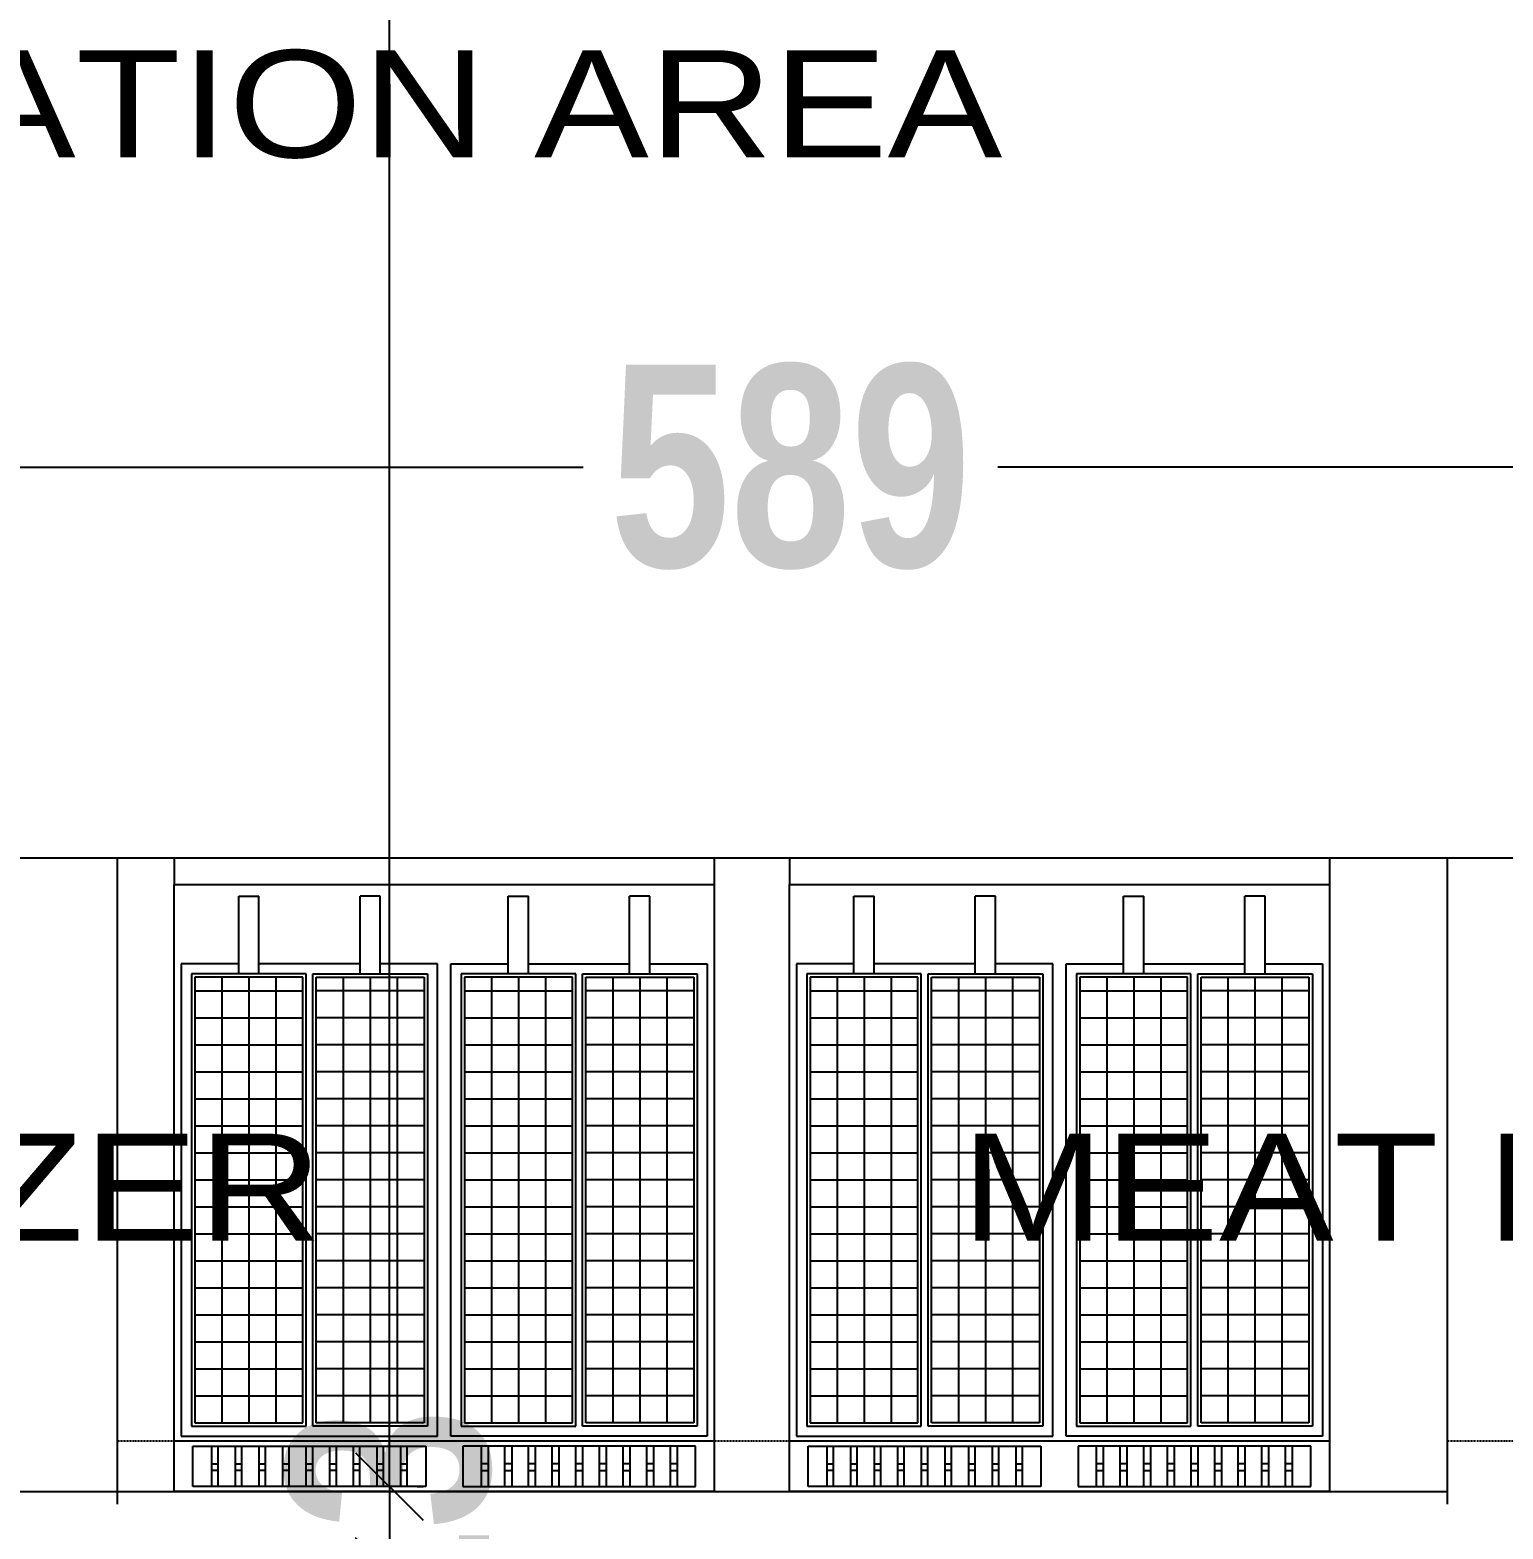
# Model space of a CAD drawing. Extents: x 285329 to 658348, y -83126 to -16980.
# Drawn here: x 346109.9 to 346328.1, y -40172 to -39949.8 of the extents above; entities that cross this region are included whole.
import ezdxf

# ---------------------------------------------------------------- set-up
doc = ezdxf.new("R2010")
doc.units = 0
doc.linetypes.add('RAYITAS2', pattern=[0.1875, 0.125, -0.0625])
doc.layers.get('0').update_dxf_attribs({"linetype": 'CONTINUOUS'})
doc.layers.get('DEFPOINTS').update_dxf_attribs({"color": 9, "linetype": 'CONTINUOUS'})
doc.layers.add('A-text function', color=30, linetype='CONTINUOUS', lineweight=20)
doc.layers.add('VIS', color=8, linetype='CONTINUOUS', lineweight=18)
doc.layers.add('K_COMPONENTI', color=252, linetype='CONTINUOUS')
doc.styles.add('ARIAL', font='BOD_CB.TTF', dxfattribs={"width": 1.2})
doc.styles.add('CITYBLUEPRINT', font='cityb___.ttf', dxfattribs={"width": 0.8})
doc.dimstyles.new('50', dxfattribs={"dimtxt": 30, "dimasz": 10, "dimexe": 5, "dimexo": 6, "dimgap": 5, "dimtad": 0, "dimdec": 0, "dimdsep": 46, "dimtxsty": 'CITYBLUEPRINT', "dimblk1": 'OBLIQUE', "dimblk2": 'OBLIQUE', "dimsah": 1, "dimcen": 0.05, "dimdle": 0.03, "dimclre": 22, "dimclrt": 7, "dimadec": 0, "dimazin": 0, "dimtfac": 1, "dimtdec": 0, "dimtix": 1, "dimtmove": 0, "dimatfit": 3, "dimldrblk": 'OBLIQUE', "dimfxl": 1, "dimtolj": 1, "dimtzin": 0, "dimarcsym": 0})

# ---------------------------------------------------------------- blocks, each defined once
blk = doc.blocks.new('_Oblique')
at = {"color": 0, "lineweight": -2}
blk.add_line((-0.5, -0.5), (0.5, 0.5), dxfattribs=at)
blk = doc.blocks.new('*D2399')
at = {"layer": 'DEFPOINTS', "color": 0, "linetype": 'Continuous', "lineweight": 5, "transparency": 16777216}
for p in [(346156.54, -39342.81), (346161.27, -40165.67), (346163.13, -40165.67)]:
    blk.add_point(p, dxfattribs=at)
at = {"layer": 'VIS', "color": 22, "linetype": 'Continuous', "lineweight": -2, "transparency": 16777216}
for p, q in [((346162.54, -39342.81), (346168.13, -39342.81)), ((346167.27, -40165.67), (346168.13, -40165.67))]:
    blk.add_line(p, q, dxfattribs=at)
at = {"layer": 'VIS', "color": 0, "linetype": 'Continuous', "lineweight": -2, "transparency": 16777216}
for p, q in [((346163.13, -39342.78), (346163.13, -39723.3)), ((346163.13, -40165.7), (346163.13, -39785.18))]:
    blk.add_line(p, q, dxfattribs=at)
at = {"layer": 'VIS', "color": 0, "linetype": 'Continuous', "lineweight": -2, "transparency": 16777216, "xscale": 10, "yscale": 10, "zscale": 10}
for p, rotation in [((346163.13, -39342.81), 90), ((346163.13, -40165.67), 270)]:
    blk.add_blockref('_Oblique', p, dxfattribs=dict(at, rotation=rotation))
at = {"layer": 'VIS', "color": 7, "linetype": 'Continuous', "lineweight": 5, "transparency": 16777216, "insert": (346163.13, -39754.24), "char_height": 30, "attachment_point": 5, "rotation": 90, "style": 'CITYBLUEPRINT'}
blk.add_mtext('\\A1;823', dxfattribs=at)
blk = doc.blocks.new('*D2400')
at = {"layer": 'DEFPOINTS', "color": 0, "linetype": 'Continuous', "lineweight": 5, "transparency": 16777216}
for p in [(346161.27, -40165.67), (346161.27, -40178.29), (346163.13, -40178.29)]:
    blk.add_point(p, dxfattribs=at)
at = {"layer": 'VIS', "color": 0, "linetype": 'Continuous', "lineweight": -2, "transparency": 16777216}
for p, q in [((346163.13, -40165.67), (346163.13, -40155.67)), ((346163.13, -40165.67), (346163.13, -40178.29)), ((346163.13, -40178.29), (346163.13, -40188.29))]:
    blk.add_line(p, q, dxfattribs=at)
at = {"layer": 'VIS', "color": 22, "linetype": 'Continuous', "lineweight": -2, "transparency": 16777216}
for p, q in [((346167.27, -40165.67), (346168.13, -40165.67)), ((346167.27, -40178.29), (346168.13, -40178.29))]:
    blk.add_line(p, q, dxfattribs=at)
at = {"layer": 'VIS', "color": 0, "linetype": 'Continuous', "lineweight": -2, "transparency": 16777216, "xscale": 10, "yscale": 10, "zscale": 10}
for p, rotation in [((346163.13, -40165.67), 270), ((346163.13, -40178.29), 90)]:
    blk.add_blockref('_Oblique', p, dxfattribs=dict(at, rotation=rotation))
at = {"layer": 'VIS', "color": 7, "linetype": 'Continuous', "lineweight": 5, "transparency": 16777216, "insert": (346163.13, -40171.98), "char_height": 30, "attachment_point": 5, "rotation": 90, "style": 'CITYBLUEPRINT'}
blk.add_mtext('\\A1;13', dxfattribs=at)
blk = doc.blocks.new('*D2428')
at = {"layer": 'DEFPOINTS', "color": 0, "linetype": 'Continuous', "lineweight": 5, "transparency": 16777216}
for p in [(346517.02, -40014.6), (346517.02, -40014.6), (345928.12, -40026)]:
    blk.add_point(p, dxfattribs=at)
at = {"layer": 'VIS', "color": 22, "linetype": 'Continuous', "lineweight": -2, "transparency": 16777216}
for p, q in [((345928.12, -40020), (345928.12, -40009.6)), ((346517.02, -40008.6), (346517.02, -40009.6))]:
    blk.add_line(p, q, dxfattribs=at)
at = {"layer": 'VIS', "color": 0, "linetype": 'Continuous', "lineweight": -2, "transparency": 16777216}
for p, q in [((345928.09, -40014.6), (346191.85, -40014.6)), ((346517.05, -40014.6), (346253.29, -40014.6))]:
    blk.add_line(p, q, dxfattribs=at)
at = {"layer": 'VIS', "color": 0, "linetype": 'Continuous', "lineweight": -2, "transparency": 16777216, "xscale": 10, "yscale": 10, "zscale": 10, "rotation": 180}
blk.add_blockref('_Oblique', (345928.12, -40014.6), dxfattribs=at)
at = {"layer": 'VIS', "color": 0, "linetype": 'Continuous', "lineweight": -2, "transparency": 16777216, "xscale": 10, "yscale": 10, "zscale": 10}
blk.add_blockref('_Oblique', (346517.02, -40014.6), dxfattribs=at)
at = {"layer": 'VIS', "color": 7, "linetype": 'Continuous', "lineweight": 5, "transparency": 16777216, "insert": (346222.57, -40014.6), "char_height": 30, "attachment_point": 5, "style": 'CITYBLUEPRINT'}
blk.add_mtext('\\A1;589', dxfattribs=at)

msp = doc.modelspace()

# ---------------------------------------------------------------- linework, layer by layer
at = {"layer": 'K_COMPONENTI'}
for p, q in [((346122.86, -40072.53), (345925.78, -40072.53)), ((346319.94, -40072.53), (346122.86, -40072.53)), ((346122.86, -40078.29), (346122.86, -40072.53)), ((346211.26, -40072.53), (346131.26, -40072.53)), ((346131.26, -40072.53), (346131.26, -40076.42)), ((346211.26, -40072.53), (346211.26, -40166.42)), ((346302.43, -40072.53), (346222.43, -40072.53)), ((346222.43, -40072.53), (346222.43, -40076.42)), ((346517.02, -40072.53), (346319.94, -40072.53)), ((346319.94, -40078.29), (346319.94, -40072.53)), ((346131.26, -40166.42), (346131.26, -40076.42)), ((346131.26, -40076.42), (346211.26, -40076.42)), ((346211.26, -40076.42), (346211.26, -40166.42)), ((346222.43, -40166.42), (346222.43, -40076.42)), ((346222.43, -40076.42), (346302.43, -40076.42)), ((346140.8, -40089.68), (346140.8, -40078.18)), ((346140.8, -40078.18), (346143.8, -40078.18)), ((346143.8, -40089.68), (346143.8, -40078.18)), ((346158.78, -40089.68), (346158.78, -40078.18)), ((346161.78, -40078.18), (346158.78, -40078.18)), ((346161.78, -40089.68), (346161.78, -40078.18)), ((346180.74, -40089.68), (346180.74, -40078.18)), ((346180.74, -40078.18), (346183.74, -40078.18)), ((346183.74, -40089.68), (346183.74, -40078.18)), ((346198.73, -40089.68), (346198.73, -40078.18)), ((346201.73, -40078.18), (346198.73, -40078.18)), ((346201.73, -40089.68), (346201.73, -40078.18)), ((346231.96, -40089.68), (346231.96, -40078.18)), ((346231.96, -40078.18), (346234.96, -40078.18)), ((346234.96, -40089.68), (346234.96, -40078.18)), ((346249.94, -40089.68), (346249.94, -40078.18)), ((346252.94, -40078.18), (346249.94, -40078.18)), ((346252.94, -40089.68), (346252.94, -40078.18)), ((346271.91, -40089.68), (346271.91, -40078.18)), ((346271.91, -40078.18), (346274.91, -40078.18)), ((346274.91, -40089.68), (346274.91, -40078.18)), ((346289.89, -40089.68), (346289.89, -40078.18)), ((346292.89, -40078.18), (346289.89, -40078.18)), ((346292.89, -40089.68), (346292.89, -40078.18)), ((346140.8, -40088.18), (346132.3, -40088.18)), ((346132.3, -40088.18), (346132.3, -40158.22)), ((346150.79, -40089.68), (346133.8, -40089.68)), ((346133.8, -40089.68), (346133.8, -40156.72)), ((346135.8, -40090.18), (346134.3, -40090.18)), ((346134.3, -40090.18), (346134.3, -40156.22)), ((346150.29, -40090.18), (346135.8, -40090.18)), ((346138.3, -40090.18), (346138.3, -40156.22)), ((346142.3, -40090.18), (346142.3, -40156.22)), ((346158.78, -40088.18), (346143.8, -40088.18)), ((346146.3, -40090.18), (346146.3, -40156.22)), ((346150.29, -40156.22), (346150.29, -40090.18)), ((346150.79, -40156.72), (346150.79, -40089.68)), ((346151.79, -40089.68), (346168.77, -40089.68)), ((346151.79, -40156.72), (346151.79, -40089.68)), ((346152.29, -40090.18), (346166.77, -40090.18)), ((346152.29, -40156.22), (346152.29, -40090.18)), ((346156.27, -40090.18), (346156.27, -40156.22)), ((346160.27, -40090.18), (346160.27, -40156.22)), ((346170.27, -40088.18), (346161.78, -40088.18)), ((346164.27, -40090.18), (346164.27, -40156.22)), ((346166.77, -40090.18), (346168.27, -40090.18)), ((346168.27, -40090.18), (346168.27, -40156.22)), ((346168.77, -40089.68), (346168.77, -40156.72)), ((346170.27, -40158.22), (346170.27, -40088.18)), ((346172.25, -40158.22), (346172.25, -40088.18)), ((346172.25, -40088.18), (346180.74, -40088.18)), ((346173.75, -40089.68), (346173.75, -40156.72)), ((346190.74, -40089.68), (346173.75, -40089.68)), ((346175.75, -40090.18), (346174.25, -40090.18)), ((346174.25, -40090.18), (346174.25, -40156.22)), ((346190.24, -40090.18), (346175.75, -40090.18)), ((346178.25, -40090.18), (346178.25, -40156.22)), ((346182.25, -40090.18), (346182.25, -40156.22)), ((346183.74, -40088.18), (346198.73, -40088.18)), ((346186.25, -40090.18), (346186.25, -40156.22)), ((346190.24, -40156.22), (346190.24, -40090.18)), ((346190.74, -40156.72), (346190.74, -40089.68)), ((346191.74, -40089.68), (346208.72, -40089.68)), ((346191.74, -40156.72), (346191.74, -40089.68)), ((346192.24, -40090.18), (346206.72, -40090.18)), ((346192.24, -40156.22), (346192.24, -40090.18)), ((346196.22, -40090.18), (346196.22, -40156.22)), ((346200.22, -40090.18), (346200.22, -40156.22)), ((346201.73, -40088.18), (346210.22, -40088.18)), ((346204.22, -40090.18), (346204.22, -40156.22)), ((346206.72, -40090.18), (346208.22, -40090.18)), ((346208.22, -40090.18), (346208.22, -40156.22)), ((346208.72, -40089.68), (346208.72, -40156.72)), ((346210.22, -40088.18), (346210.22, -40158.22)), ((346231.96, -40088.18), (346223.47, -40088.18)), ((346223.47, -40088.18), (346223.47, -40158.22)), ((346241.95, -40089.68), (346224.97, -40089.68)), ((346224.97, -40089.68), (346224.97, -40156.72)), ((346226.97, -40090.18), (346225.47, -40090.18)), ((346225.47, -40090.18), (346225.47, -40156.22)), ((346241.45, -40090.18), (346226.97, -40090.18)), ((346229.47, -40090.18), (346229.47, -40156.22)), ((346233.47, -40090.18), (346233.47, -40156.22)), ((346249.94, -40088.18), (346234.96, -40088.18)), ((346237.47, -40090.18), (346237.47, -40156.22)), ((346241.45, -40156.22), (346241.45, -40090.18)), ((346241.95, -40156.72), (346241.95, -40089.68)), ((346242.95, -40089.68), (346259.94, -40089.68)), ((346242.95, -40156.72), (346242.95, -40089.68)), ((346243.45, -40090.18), (346257.94, -40090.18)), ((346243.45, -40156.22), (346243.45, -40090.18)), ((346247.44, -40090.18), (346247.44, -40156.22)), ((346251.44, -40090.18), (346251.44, -40156.22)), ((346261.44, -40088.18), (346252.94, -40088.18)), ((346255.44, -40090.18), (346255.44, -40156.22)), ((346257.94, -40090.18), (346259.44, -40090.18)), ((346259.44, -40090.18), (346259.44, -40156.22)), ((346259.94, -40089.68), (346259.94, -40156.72)), ((346261.44, -40158.22), (346261.44, -40088.18)), ((346263.42, -40158.22), (346263.42, -40088.18)), ((346263.42, -40088.18), (346271.91, -40088.18)), ((346264.92, -40089.68), (346264.92, -40156.72)), ((346281.9, -40089.68), (346264.92, -40089.68)), ((346266.92, -40090.18), (346265.42, -40090.18)), ((346265.42, -40090.18), (346265.42, -40156.22)), ((346281.4, -40090.18), (346266.92, -40090.18)), ((346269.42, -40090.18), (346269.42, -40156.22)), ((346273.42, -40090.18), (346273.42, -40156.22)), ((346274.91, -40088.18), (346289.89, -40088.18)), ((346277.42, -40090.18), (346277.42, -40156.22)), ((346281.4, -40156.22), (346281.4, -40090.18)), ((346281.9, -40156.72), (346281.9, -40089.68)), ((346282.9, -40089.68), (346299.89, -40089.68)), ((346282.9, -40156.72), (346282.9, -40089.68)), ((346283.4, -40090.18), (346297.89, -40090.18)), ((346283.4, -40156.22), (346283.4, -40090.18)), ((346287.39, -40090.18), (346287.39, -40156.22)), ((346291.39, -40090.18), (346291.39, -40156.22)), ((346292.89, -40088.18), (346301.39, -40088.18)), ((346295.39, -40090.18), (346295.39, -40156.22)), ((346299.39, -40090.18), (346299.39, -40156.22)), ((346299.89, -40089.68), (346299.89, -40156.72)), ((346301.39, -40088.18), (346301.39, -40158.22)), ((346134.3, -40092.22), (346135.8, -40092.22)), ((346135.8, -40092.22), (346150.29, -40092.22)), ((346166.77, -40092.22), (346152.29, -40092.22)), ((346168.27, -40092.22), (346166.77, -40092.22)), ((346174.25, -40092.22), (346175.75, -40092.22)), ((346175.75, -40092.22), (346190.24, -40092.22)), ((346206.72, -40092.22), (346192.24, -40092.22)), ((346208.22, -40092.22), (346206.72, -40092.22)), ((346225.47, -40092.22), (346226.97, -40092.22)), ((346226.97, -40092.22), (346241.45, -40092.22)), ((346257.94, -40092.22), (346243.45, -40092.22)), ((346259.44, -40092.22), (346257.94, -40092.22)), ((346265.42, -40092.22), (346266.92, -40092.22)), ((346266.92, -40092.22), (346281.4, -40092.22)), ((346297.89, -40092.22), (346283.4, -40092.22)), ((346134.3, -40096.22), (346135.8, -40096.22)), ((346135.8, -40096.22), (346150.29, -40096.22)), ((346166.77, -40096.22), (346152.29, -40096.22)), ((346168.27, -40096.22), (346166.77, -40096.22)), ((346174.25, -40096.22), (346175.75, -40096.22)), ((346175.75, -40096.22), (346190.24, -40096.22)), ((346206.72, -40096.22), (346192.24, -40096.22)), ((346208.22, -40096.22), (346206.72, -40096.22)), ((346225.47, -40096.22), (346226.97, -40096.22)), ((346226.97, -40096.22), (346241.45, -40096.22)), ((346257.94, -40096.22), (346243.45, -40096.22)), ((346259.44, -40096.22), (346257.94, -40096.22)), ((346265.42, -40096.22), (346266.92, -40096.22)), ((346266.92, -40096.22), (346281.4, -40096.22)), ((346297.89, -40096.22), (346283.4, -40096.22)), ((346299.39, -40096.22), (346297.89, -40096.22)), ((346134.3, -40100.22), (346135.8, -40100.22)), ((346135.8, -40100.22), (346150.29, -40100.22)), ((346166.77, -40100.22), (346152.29, -40100.22)), ((346168.27, -40100.22), (346166.77, -40100.22)), ((346174.25, -40100.22), (346175.75, -40100.22)), ((346175.75, -40100.22), (346190.24, -40100.22)), ((346206.72, -40100.22), (346192.24, -40100.22)), ((346208.22, -40100.22), (346206.72, -40100.22)), ((346225.47, -40100.22), (346226.97, -40100.22)), ((346226.97, -40100.22), (346241.45, -40100.22)), ((346257.94, -40100.22), (346243.45, -40100.22)), ((346259.44, -40100.22), (346257.94, -40100.22)), ((346265.42, -40100.22), (346266.92, -40100.22)), ((346266.92, -40100.22), (346281.4, -40100.22)), ((346297.89, -40100.22), (346283.4, -40100.22)), ((346299.39, -40100.22), (346297.89, -40100.22)), ((346134.3, -40104.22), (346135.8, -40104.22)), ((346135.8, -40104.22), (346150.29, -40104.22)), ((346166.77, -40104.22), (346152.29, -40104.22)), ((346168.27, -40104.22), (346166.77, -40104.22)), ((346174.25, -40104.22), (346175.75, -40104.22)), ((346175.75, -40104.22), (346190.24, -40104.22)), ((346206.72, -40104.22), (346192.24, -40104.22)), ((346208.22, -40104.22), (346206.72, -40104.22)), ((346225.47, -40104.22), (346226.97, -40104.22)), ((346226.97, -40104.22), (346241.45, -40104.22)), ((346257.94, -40104.22), (346243.45, -40104.22)), ((346259.44, -40104.22), (346257.94, -40104.22)), ((346265.42, -40104.22), (346266.92, -40104.22)), ((346266.92, -40104.22), (346281.4, -40104.22)), ((346297.89, -40104.22), (346283.4, -40104.22)), ((346299.39, -40104.22), (346297.89, -40104.22)), ((346134.3, -40108.22), (346135.8, -40108.22)), ((346135.8, -40108.22), (346150.29, -40108.22)), ((346166.77, -40108.22), (346152.29, -40108.22)), ((346168.27, -40108.22), (346166.77, -40108.22)), ((346174.25, -40108.22), (346175.75, -40108.22)), ((346175.75, -40108.22), (346190.24, -40108.22)), ((346206.72, -40108.22), (346192.24, -40108.22)), ((346208.22, -40108.22), (346206.72, -40108.22)), ((346225.47, -40108.22), (346226.97, -40108.22)), ((346226.97, -40108.22), (346241.45, -40108.22)), ((346257.94, -40108.22), (346243.45, -40108.22)), ((346259.44, -40108.22), (346257.94, -40108.22)), ((346265.42, -40108.22), (346266.92, -40108.22)), ((346266.92, -40108.22), (346281.4, -40108.22)), ((346297.89, -40108.22), (346283.4, -40108.22)), ((346299.39, -40108.22), (346297.89, -40108.22)), ((346134.3, -40112.22), (346135.8, -40112.22)), ((346135.8, -40112.22), (346150.29, -40112.22)), ((346166.77, -40112.22), (346152.29, -40112.22)), ((346168.27, -40112.22), (346166.77, -40112.22)), ((346174.25, -40112.22), (346175.75, -40112.22)), ((346175.75, -40112.22), (346190.24, -40112.22)), ((346206.72, -40112.22), (346192.24, -40112.22)), ((346208.22, -40112.22), (346206.72, -40112.22)), ((346225.47, -40112.22), (346226.97, -40112.22)), ((346226.97, -40112.22), (346241.45, -40112.22)), ((346257.94, -40112.22), (346243.45, -40112.22)), ((346259.44, -40112.22), (346257.94, -40112.22)), ((346265.42, -40112.22), (346266.92, -40112.22)), ((346266.92, -40112.22), (346281.4, -40112.22)), ((346297.89, -40112.22), (346283.4, -40112.22)), ((346299.39, -40112.22), (346297.89, -40112.22)), ((346134.3, -40116.22), (346135.8, -40116.22)), ((346135.8, -40116.22), (346150.29, -40116.22)), ((346166.77, -40116.22), (346152.29, -40116.22)), ((346168.27, -40116.22), (346166.77, -40116.22)), ((346174.25, -40116.22), (346175.75, -40116.22)), ((346175.75, -40116.22), (346190.24, -40116.22)), ((346206.72, -40116.22), (346192.24, -40116.22)), ((346208.22, -40116.22), (346206.72, -40116.22)), ((346225.47, -40116.22), (346226.97, -40116.22)), ((346226.97, -40116.22), (346241.45, -40116.22)), ((346257.94, -40116.22), (346243.45, -40116.22)), ((346259.44, -40116.22), (346257.94, -40116.22)), ((346265.42, -40116.22), (346266.92, -40116.22)), ((346266.92, -40116.22), (346281.4, -40116.22)), ((346297.89, -40116.22), (346283.4, -40116.22)), ((346299.39, -40116.22), (346297.89, -40116.22)), ((346134.3, -40120.22), (346135.8, -40120.22)), ((346135.8, -40120.22), (346150.29, -40120.22)), ((346166.77, -40120.22), (346152.29, -40120.22)), ((346168.27, -40120.22), (346166.77, -40120.22)), ((346174.25, -40120.22), (346175.75, -40120.22)), ((346175.75, -40120.22), (346190.24, -40120.22)), ((346206.72, -40120.22), (346192.24, -40120.22)), ((346208.22, -40120.22), (346206.72, -40120.22)), ((346225.47, -40120.22), (346226.97, -40120.22)), ((346226.97, -40120.22), (346241.45, -40120.22)), ((346257.94, -40120.22), (346243.45, -40120.22)), ((346259.44, -40120.22), (346257.94, -40120.22)), ((346265.42, -40120.22), (346266.92, -40120.22)), ((346266.92, -40120.22), (346281.4, -40120.22)), ((346297.89, -40120.22), (346283.4, -40120.22)), ((346299.39, -40120.22), (346297.89, -40120.22)), ((346134.3, -40124.22), (346135.8, -40124.22)), ((346135.8, -40124.22), (346150.29, -40124.22)), ((346166.77, -40124.22), (346152.29, -40124.22)), ((346168.27, -40124.22), (346166.77, -40124.22)), ((346174.25, -40124.22), (346175.75, -40124.22)), ((346175.75, -40124.22), (346190.24, -40124.22)), ((346206.72, -40124.22), (346192.24, -40124.22)), ((346208.22, -40124.22), (346206.72, -40124.22)), ((346225.47, -40124.22), (346226.97, -40124.22)), ((346226.97, -40124.22), (346241.45, -40124.22)), ((346257.94, -40124.22), (346243.45, -40124.22)), ((346259.44, -40124.22), (346257.94, -40124.22)), ((346265.42, -40124.22), (346266.92, -40124.22)), ((346266.92, -40124.22), (346281.4, -40124.22)), ((346297.89, -40124.22), (346283.4, -40124.22)), ((346299.39, -40124.22), (346297.89, -40124.22)), ((346134.3, -40128.22), (346135.8, -40128.22)), ((346135.8, -40128.22), (346150.29, -40128.22)), ((346166.77, -40128.22), (346152.29, -40128.22)), ((346168.27, -40128.22), (346166.77, -40128.22)), ((346174.25, -40128.22), (346175.75, -40128.22)), ((346175.75, -40128.22), (346190.24, -40128.22)), ((346206.72, -40128.22), (346192.24, -40128.22)), ((346208.22, -40128.22), (346206.72, -40128.22)), ((346225.47, -40128.22), (346226.97, -40128.22)), ((346226.97, -40128.22), (346241.45, -40128.22)), ((346257.94, -40128.22), (346243.45, -40128.22)), ((346259.44, -40128.22), (346257.94, -40128.22)), ((346265.42, -40128.22), (346266.92, -40128.22)), ((346266.92, -40128.22), (346281.4, -40128.22)), ((346297.89, -40128.22), (346283.4, -40128.22)), ((346299.39, -40128.22), (346297.89, -40128.22)), ((346134.3, -40132.22), (346135.8, -40132.22)), ((346135.8, -40132.22), (346150.29, -40132.22)), ((346166.77, -40132.22), (346152.29, -40132.22)), ((346168.27, -40132.22), (346166.77, -40132.22)), ((346174.25, -40132.22), (346175.75, -40132.22)), ((346175.75, -40132.22), (346190.24, -40132.22)), ((346206.72, -40132.22), (346192.24, -40132.22)), ((346208.22, -40132.22), (346206.72, -40132.22)), ((346225.47, -40132.22), (346226.97, -40132.22)), ((346226.97, -40132.22), (346241.45, -40132.22)), ((346257.94, -40132.22), (346243.45, -40132.22)), ((346259.44, -40132.22), (346257.94, -40132.22)), ((346265.42, -40132.22), (346266.92, -40132.22)), ((346266.92, -40132.22), (346281.4, -40132.22)), ((346297.89, -40132.22), (346283.4, -40132.22)), ((346299.39, -40132.22), (346297.89, -40132.22)), ((346134.3, -40136.22), (346135.8, -40136.22)), ((346135.8, -40136.22), (346150.29, -40136.22)), ((346166.77, -40136.22), (346152.29, -40136.22)), ((346168.27, -40136.22), (346166.77, -40136.22)), ((346174.25, -40136.22), (346175.75, -40136.22)), ((346175.75, -40136.22), (346190.24, -40136.22)), ((346206.72, -40136.22), (346192.24, -40136.22)), ((346208.22, -40136.22), (346206.72, -40136.22)), ((346225.47, -40136.22), (346226.97, -40136.22)), ((346226.97, -40136.22), (346241.45, -40136.22)), ((346257.94, -40136.22), (346243.45, -40136.22)), ((346259.44, -40136.22), (346257.94, -40136.22)), ((346265.42, -40136.22), (346266.92, -40136.22)), ((346266.92, -40136.22), (346281.4, -40136.22)), ((346297.89, -40136.22), (346283.4, -40136.22)), ((346299.39, -40136.22), (346297.89, -40136.22)), ((346134.3, -40140.22), (346135.8, -40140.22)), ((346135.8, -40140.22), (346150.29, -40140.22)), ((346166.77, -40140.22), (346152.29, -40140.22)), ((346168.27, -40140.22), (346166.77, -40140.22)), ((346174.25, -40140.22), (346175.75, -40140.22)), ((346175.75, -40140.22), (346190.24, -40140.22)), ((346206.72, -40140.22), (346192.24, -40140.22)), ((346208.22, -40140.22), (346206.72, -40140.22)), ((346225.47, -40140.22), (346226.97, -40140.22)), ((346226.97, -40140.22), (346241.45, -40140.22)), ((346257.94, -40140.22), (346243.45, -40140.22)), ((346259.44, -40140.22), (346257.94, -40140.22)), ((346265.42, -40140.22), (346266.92, -40140.22)), ((346266.92, -40140.22), (346281.4, -40140.22)), ((346297.89, -40140.22), (346283.4, -40140.22)), ((346299.39, -40140.22), (346297.89, -40140.22)), ((346134.3, -40144.22), (346135.8, -40144.22)), ((346135.8, -40144.22), (346150.29, -40144.22)), ((346166.77, -40144.22), (346152.29, -40144.22)), ((346168.27, -40144.22), (346166.77, -40144.22)), ((346174.25, -40144.22), (346175.75, -40144.22)), ((346175.75, -40144.22), (346190.24, -40144.22)), ((346206.72, -40144.22), (346192.24, -40144.22)), ((346208.22, -40144.22), (346206.72, -40144.22)), ((346225.47, -40144.22), (346226.97, -40144.22)), ((346226.97, -40144.22), (346241.45, -40144.22)), ((346257.94, -40144.22), (346243.45, -40144.22)), ((346259.44, -40144.22), (346257.94, -40144.22)), ((346265.42, -40144.22), (346266.92, -40144.22)), ((346266.92, -40144.22), (346281.4, -40144.22)), ((346297.89, -40144.22), (346283.4, -40144.22)), ((346299.39, -40144.22), (346297.89, -40144.22)), ((346134.3, -40148.22), (346135.8, -40148.22)), ((346135.8, -40148.22), (346150.29, -40148.22)), ((346166.77, -40148.22), (346152.29, -40148.22)), ((346168.27, -40148.22), (346166.77, -40148.22)), ((346174.25, -40148.22), (346175.75, -40148.22)), ((346175.75, -40148.22), (346190.24, -40148.22)), ((346206.72, -40148.22), (346192.24, -40148.22)), ((346208.22, -40148.22), (346206.72, -40148.22)), ((346225.47, -40148.22), (346226.97, -40148.22)), ((346226.97, -40148.22), (346241.45, -40148.22)), ((346257.94, -40148.22), (346243.45, -40148.22)), ((346259.44, -40148.22), (346257.94, -40148.22)), ((346265.42, -40148.22), (346266.92, -40148.22)), ((346266.92, -40148.22), (346281.4, -40148.22)), ((346297.89, -40148.22), (346283.4, -40148.22)), ((346299.39, -40148.22), (346297.89, -40148.22)), ((346134.3, -40152.22), (346135.8, -40152.22)), ((346135.8, -40152.22), (346150.29, -40152.22)), ((346166.77, -40152.22), (346152.29, -40152.22)), ((346168.27, -40152.22), (346166.77, -40152.22)), ((346174.25, -40152.22), (346175.75, -40152.22)), ((346175.75, -40152.22), (346190.24, -40152.22)), ((346206.72, -40152.22), (346192.24, -40152.22)), ((346208.22, -40152.22), (346206.72, -40152.22)), ((346225.47, -40152.22), (346226.97, -40152.22)), ((346226.97, -40152.22), (346241.45, -40152.22)), ((346257.94, -40152.22), (346243.45, -40152.22)), ((346259.44, -40152.22), (346257.94, -40152.22)), ((346265.42, -40152.22), (346266.92, -40152.22)), ((346266.92, -40152.22), (346281.4, -40152.22)), ((346297.89, -40152.22), (346283.4, -40152.22)), ((346299.39, -40152.22), (346297.89, -40152.22)), ((346133.8, -40156.72), (346150.79, -40156.72)), ((346134.3, -40156.22), (346135.8, -40156.22)), ((346135.8, -40156.22), (346150.29, -40156.22)), ((346168.77, -40156.72), (346151.79, -40156.72)), ((346166.77, -40156.22), (346152.29, -40156.22)), ((346168.27, -40156.22), (346166.77, -40156.22)), ((346173.75, -40156.72), (346190.74, -40156.72)), ((346174.25, -40156.22), (346175.75, -40156.22)), ((346175.75, -40156.22), (346190.24, -40156.22)), ((346208.72, -40156.72), (346191.74, -40156.72)), ((346206.72, -40156.22), (346192.24, -40156.22)), ((346208.22, -40156.22), (346206.72, -40156.22)), ((346224.97, -40156.72), (346241.95, -40156.72)), ((346225.47, -40156.22), (346226.97, -40156.22)), ((346226.97, -40156.22), (346241.45, -40156.22)), ((346259.94, -40156.72), (346242.95, -40156.72)), ((346257.94, -40156.22), (346243.45, -40156.22)), ((346259.44, -40156.22), (346257.94, -40156.22)), ((346264.92, -40156.72), (346281.9, -40156.72)), ((346265.42, -40156.22), (346266.92, -40156.22)), ((346266.92, -40156.22), (346281.4, -40156.22)), ((346299.89, -40156.72), (346282.9, -40156.72)), ((346297.89, -40156.22), (346283.4, -40156.22)), ((346299.39, -40156.22), (346297.89, -40156.22)), ((346211.26, -40158.92), (346131.26, -40158.92)), ((346132.3, -40158.22), (346170.27, -40158.22)), ((346210.22, -40158.22), (346172.25, -40158.22)), ((346302.43, -40158.92), (346222.43, -40158.92)), ((346223.47, -40158.22), (346261.44, -40158.22)), ((346301.39, -40158.22), (346263.42, -40158.22)), ((346134.01, -40159.67), (346168.51, -40159.67)), ((346208.51, -40159.67), (346174.01, -40159.67)), ((346225.18, -40159.67), (346259.68, -40159.67)), ((346299.68, -40159.67), (346265.18, -40159.67)), ((346136.77, -40162.28), (346137.77, -40162.28)), ((346140.27, -40162.28), (346141.27, -40162.28)), ((346143.77, -40162.28), (346144.77, -40162.28)), ((346147.27, -40162.28), (346148.27, -40162.28)), ((346150.77, -40162.28), (346151.77, -40162.28)), ((346154.27, -40162.28), (346155.27, -40162.28)), ((346157.77, -40162.28), (346158.77, -40162.28)), ((346161.27, -40162.28), (346162.27, -40162.28)), ((346164.77, -40162.28), (346165.77, -40162.28)), ((346177.75, -40162.28), (346176.76, -40162.28)), ((346181.25, -40162.28), (346180.26, -40162.28)), ((346184.75, -40162.28), (346183.76, -40162.28)), ((346188.25, -40162.28), (346187.26, -40162.28)), ((346191.75, -40162.28), (346190.76, -40162.28)), ((346195.25, -40162.28), (346194.26, -40162.28)), ((346198.75, -40162.28), (346197.76, -40162.28)), ((346202.25, -40162.28), (346201.26, -40162.28)), ((346205.75, -40162.28), (346204.76, -40162.28)), ((346227.94, -40162.28), (346228.93, -40162.28)), ((346231.44, -40162.28), (346232.43, -40162.28)), ((346234.94, -40162.28), (346235.93, -40162.28)), ((346238.44, -40162.28), (346239.43, -40162.28)), ((346241.94, -40162.28), (346242.93, -40162.28)), ((346245.44, -40162.28), (346246.43, -40162.28)), ((346248.94, -40162.28), (346249.93, -40162.28)), ((346252.44, -40162.28), (346253.43, -40162.28)), ((346255.94, -40162.28), (346256.93, -40162.28)), ((346268.91, -40162.28), (346267.92, -40162.28)), ((346272.41, -40162.28), (346271.42, -40162.28)), ((346275.91, -40162.28), (346274.92, -40162.28)), ((346279.41, -40162.28), (346278.42, -40162.28)), ((346282.91, -40162.28), (346281.92, -40162.28)), ((346286.41, -40162.28), (346285.42, -40162.28)), ((346289.91, -40162.28), (346288.92, -40162.28)), ((346293.41, -40162.28), (346292.42, -40162.28)), ((346296.91, -40162.28), (346295.92, -40162.28)), ((345925.78, -40166.42), (346122.86, -40166.42)), ((346122.86, -40166.42), (346319.94, -40166.42))]:
    msp.add_line(p, q, dxfattribs=at)
at = {"layer": 'K_COMPONENTI', "linetype": 'Continuous'}
for p, q in [((346302.43, -40072.53), (346302.43, -40166.42)), ((346302.43, -40076.42), (346302.43, -40166.42)), ((346122.86, -40168.29), (346122.86, -40078.29)), ((346319.94, -40168.29), (346319.94, -40078.29)), ((346297.89, -40090.18), (346299.39, -40090.18)), ((346299.39, -40092.22), (346297.89, -40092.22)), ((346134.01, -40165.67), (346134.01, -40159.67)), ((346136.77, -40159.7), (346136.77, -40165.67)), ((346137.77, -40165.67), (346137.77, -40159.67)), ((346140.27, -40159.7), (346140.27, -40165.67)), ((346141.27, -40165.67), (346141.27, -40159.67)), ((346143.77, -40159.7), (346143.77, -40165.67)), ((346144.77, -40165.67), (346144.77, -40159.67)), ((346147.27, -40159.7), (346147.27, -40165.67)), ((346148.27, -40165.67), (346148.27, -40159.67)), ((346150.77, -40159.7), (346150.77, -40165.67)), ((346151.77, -40165.67), (346151.77, -40159.67)), ((346154.27, -40159.7), (346154.27, -40165.67)), ((346155.27, -40165.67), (346155.27, -40159.67)), ((346157.77, -40159.7), (346157.77, -40165.67)), ((346158.77, -40165.67), (346158.77, -40159.67)), ((346161.27, -40159.7), (346161.27, -40165.67)), ((346162.27, -40165.67), (346162.27, -40159.67)), ((346164.77, -40159.7), (346164.77, -40165.67)), ((346165.77, -40165.67), (346165.77, -40159.67)), ((346168.51, -40159.67), (346168.51, -40165.67)), ((346174.01, -40159.67), (346174.01, -40165.67)), ((346176.76, -40165.67), (346176.76, -40159.67)), ((346177.75, -40159.7), (346177.75, -40165.67)), ((346180.26, -40165.67), (346180.26, -40159.67)), ((346181.25, -40159.7), (346181.25, -40165.67)), ((346183.76, -40165.67), (346183.76, -40159.67)), ((346184.75, -40159.7), (346184.75, -40165.67)), ((346187.26, -40165.67), (346187.26, -40159.67)), ((346188.25, -40159.7), (346188.25, -40165.67)), ((346190.76, -40165.67), (346190.76, -40159.67)), ((346191.75, -40159.7), (346191.75, -40165.67)), ((346194.26, -40165.67), (346194.26, -40159.67)), ((346195.25, -40159.7), (346195.25, -40165.67)), ((346197.76, -40165.67), (346197.76, -40159.67)), ((346198.75, -40159.7), (346198.75, -40165.67)), ((346201.26, -40165.67), (346201.26, -40159.67)), ((346202.25, -40159.7), (346202.25, -40165.67)), ((346204.76, -40165.67), (346204.76, -40159.67)), ((346205.75, -40159.7), (346205.75, -40165.67)), ((346208.51, -40165.67), (346208.51, -40159.67)), ((346225.18, -40165.67), (346225.18, -40159.67)), ((346227.94, -40159.7), (346227.94, -40165.67)), ((346228.93, -40165.67), (346228.93, -40159.67)), ((346231.44, -40159.7), (346231.44, -40165.67)), ((346232.43, -40165.67), (346232.43, -40159.67)), ((346234.94, -40159.7), (346234.94, -40165.67)), ((346235.93, -40165.67), (346235.93, -40159.67)), ((346238.44, -40159.7), (346238.44, -40165.67)), ((346239.43, -40165.67), (346239.43, -40159.67)), ((346241.94, -40159.7), (346241.94, -40165.67)), ((346242.93, -40165.67), (346242.93, -40159.67)), ((346245.44, -40159.7), (346245.44, -40165.67)), ((346246.43, -40165.67), (346246.43, -40159.67)), ((346248.94, -40159.7), (346248.94, -40165.67)), ((346249.93, -40165.67), (346249.93, -40159.67)), ((346252.44, -40159.7), (346252.44, -40165.67)), ((346253.43, -40165.67), (346253.43, -40159.67)), ((346255.94, -40159.7), (346255.94, -40165.67)), ((346256.93, -40165.67), (346256.93, -40159.67)), ((346259.68, -40159.67), (346259.68, -40165.67)), ((346265.18, -40159.67), (346265.18, -40165.67)), ((346267.92, -40165.67), (346267.92, -40159.67)), ((346268.91, -40159.7), (346268.91, -40165.67)), ((346271.42, -40165.67), (346271.42, -40159.67)), ((346272.41, -40159.7), (346272.41, -40165.67)), ((346274.92, -40165.67), (346274.92, -40159.67)), ((346275.91, -40159.7), (346275.91, -40165.67)), ((346278.42, -40165.67), (346278.42, -40159.67)), ((346279.41, -40159.7), (346279.41, -40165.67)), ((346281.92, -40165.67), (346281.92, -40159.67)), ((346282.91, -40159.7), (346282.91, -40165.67)), ((346285.42, -40165.67), (346285.42, -40159.67)), ((346286.41, -40159.7), (346286.41, -40165.67)), ((346288.92, -40165.67), (346288.92, -40159.67)), ((346289.91, -40159.7), (346289.91, -40165.67)), ((346292.42, -40165.67), (346292.42, -40159.67)), ((346293.41, -40159.7), (346293.41, -40165.67)), ((346295.92, -40165.67), (346295.92, -40159.67)), ((346296.91, -40159.7), (346296.91, -40165.67)), ((346299.68, -40165.67), (346299.68, -40159.67)), ((346137.77, -40163.28), (346136.77, -40163.28)), ((346141.27, -40163.28), (346140.27, -40163.28)), ((346144.77, -40163.28), (346143.77, -40163.28)), ((346148.27, -40163.28), (346147.27, -40163.28)), ((346151.77, -40163.28), (346150.77, -40163.28)), ((346155.27, -40163.28), (346154.27, -40163.28)), ((346158.77, -40163.28), (346157.77, -40163.28)), ((346162.27, -40163.28), (346161.27, -40163.28)), ((346165.77, -40163.28), (346164.77, -40163.28)), ((346176.76, -40163.28), (346177.75, -40163.28)), ((346180.26, -40163.28), (346181.25, -40163.28)), ((346183.76, -40163.28), (346184.75, -40163.28)), ((346187.26, -40163.28), (346188.25, -40163.28)), ((346190.76, -40163.28), (346191.75, -40163.28)), ((346194.26, -40163.28), (346195.25, -40163.28)), ((346197.76, -40163.28), (346198.75, -40163.28)), ((346201.26, -40163.28), (346202.25, -40163.28)), ((346204.76, -40163.28), (346205.75, -40163.28)), ((346228.93, -40163.28), (346227.94, -40163.28)), ((346232.43, -40163.28), (346231.44, -40163.28)), ((346235.93, -40163.28), (346234.94, -40163.28)), ((346239.43, -40163.28), (346238.44, -40163.28)), ((346242.93, -40163.28), (346241.94, -40163.28)), ((346246.43, -40163.28), (346245.44, -40163.28)), ((346249.93, -40163.28), (346248.94, -40163.28)), ((346253.43, -40163.28), (346252.44, -40163.28)), ((346256.93, -40163.28), (346255.94, -40163.28)), ((346267.92, -40163.28), (346268.91, -40163.28)), ((346271.42, -40163.28), (346272.41, -40163.28)), ((346274.92, -40163.28), (346275.91, -40163.28)), ((346278.42, -40163.28), (346279.41, -40163.28)), ((346281.92, -40163.28), (346282.91, -40163.28)), ((346285.42, -40163.28), (346286.41, -40163.28)), ((346288.92, -40163.28), (346289.91, -40163.28)), ((346292.42, -40163.28), (346293.41, -40163.28)), ((346295.92, -40163.28), (346296.91, -40163.28)), ((346168.51, -40165.67), (346134.01, -40165.67)), ((346174.01, -40165.67), (346208.51, -40165.67)), ((346259.68, -40165.67), (346225.18, -40165.67)), ((346265.18, -40165.67), (346299.68, -40165.67)), ((346211.26, -40166.42), (346131.26, -40166.42)), ((346302.43, -40166.42), (346222.43, -40166.42))]:
    msp.add_line(p, q, dxfattribs=at)
at = {"layer": 'K_COMPONENTI', "linetype": 'RAYITAS2'}
for p, q in [((346237.36, -40158.92), (346122.86, -40158.92)), ((346434.44, -40158.92), (346319.94, -40158.92))]:
    msp.add_line(p, q, dxfattribs=at)
at = {"layer": 'VIS', "linetype": 'Continuous', "lineweight": 5}
for p, q in [((346122.86, -40166.42), (346122.86, -40072.53)), ((346319.94, -40166.42), (346319.94, -40072.53))]:
    msp.add_line(p, q, dxfattribs=at)

# ---------------------------------------------------------------- texts
at = {"layer": 'A-text function', "char_height": 15.876, "width": 480.9674, "attachment_point": 1, "style": 'ARIAL'}
for s, insert in [('FISH PREPARATION AREA', (345929.78, -39952.81)), ('FISH FREEZER', (345969.2, -40113.37)), ('MEAT FREEZER', (346247.85, -40113.37))]:
    msp.add_mtext(s, dxfattribs=dict(at, insert=insert))

# ---------------------------------------------------------------- dimensions: what is measured, and where the dimension line sits
at = {"layer": 'VIS', "linetype": 'Continuous', "lineweight": 5}
for base, p1, p2, picture, middle in [((346163.13, -40165.67), (346156.54, -39342.81), (346161.27, -40165.67), '*D2399', (346163.13, -39754.24)), ((346163.13, -40178.29), (346161.27, -40165.67), (346161.27, -40178.29), '*D2400', (346163.13, -40171.98))]:
    dim = msp.add_linear_dim(base=base, p1=p1, p2=p2, angle=90, dimstyle='50', override={"dimtmove": 1}, dxfattribs=at)
    dim.commit()
    dim.dimension.update_dxf_attribs({"geometry": picture, "text_midpoint": middle})
dim = msp.add_linear_dim(base=(346517.02, -40014.6), p1=(345928.12, -40026), p2=(346517.02, -40014.6), dimstyle='50', override={"dimtmove": 1}, dxfattribs=at)
dim.commit()
dim.dimension.update_dxf_attribs({"geometry": '*D2428', "text_midpoint": (346222.57, -40014.6)})

doc.saveas('drawing.dxf')
